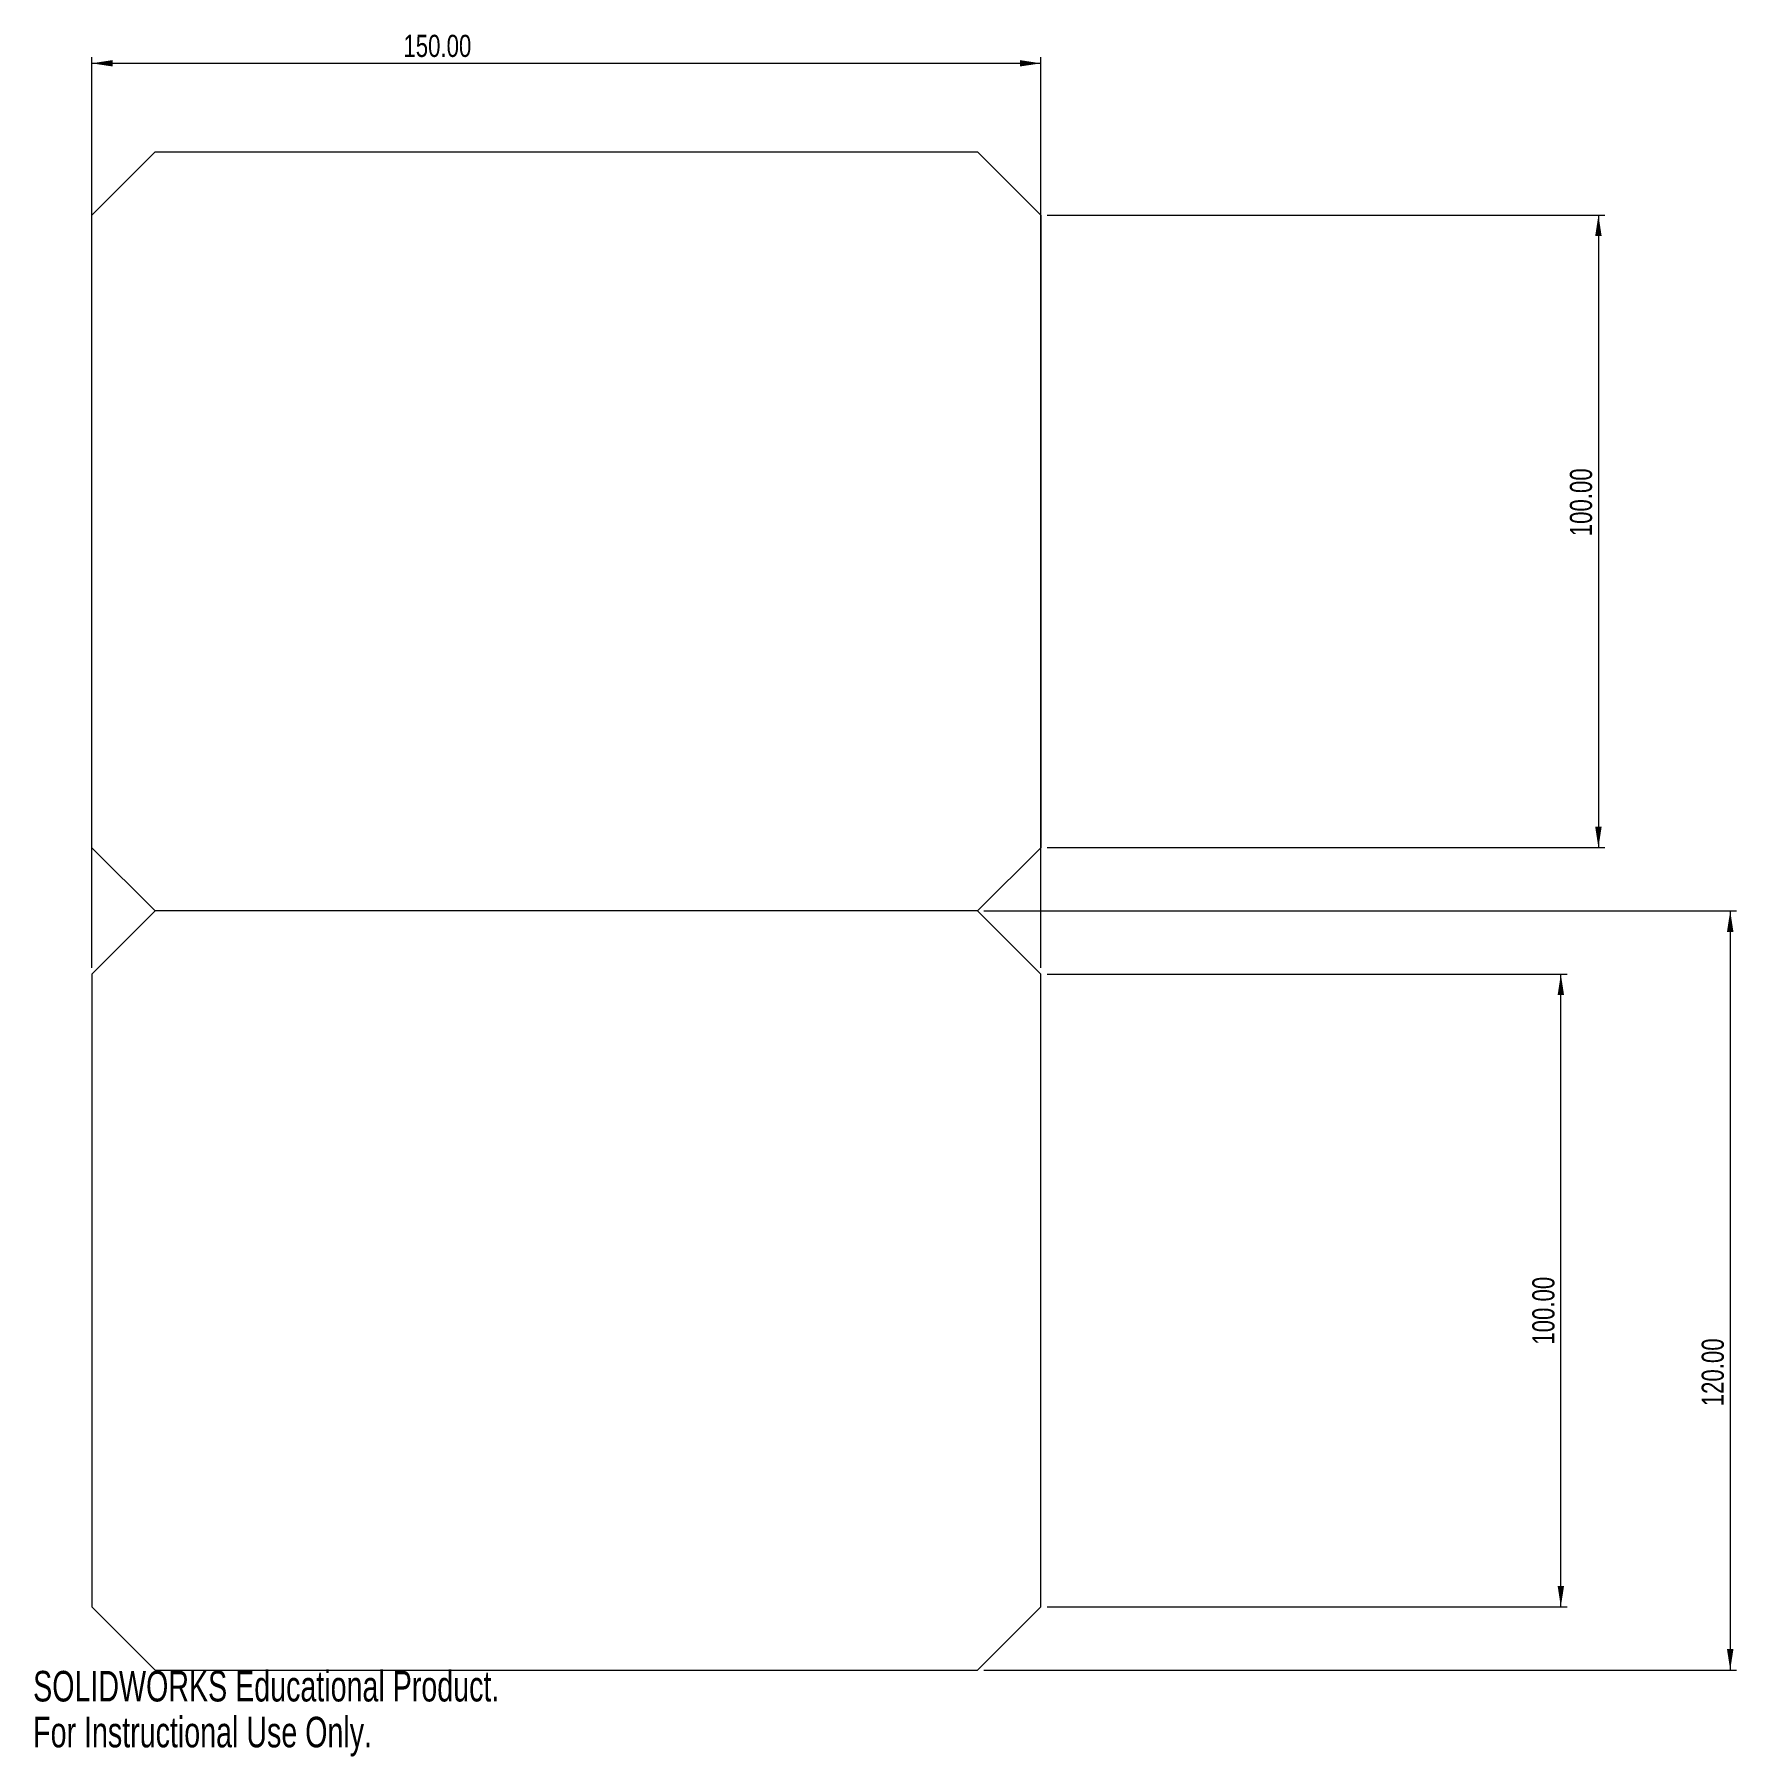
# Model space of a CAD drawing. Header units: millimetres. Extents: x 0 to 269, y 0 to 272.
import ezdxf

# ---------------------------------------------------------------- set-up
doc = ezdxf.new("R2010")
doc.units = ezdxf.units.MM
doc.styles.add('SLDTEXTSTYLE0', font='TXT', dxfattribs={"width": 0.75})
doc.styles.add('SLDTEXTSTYLE1', font='TXT', dxfattribs={"width": 0.7})
doc.dimstyles.new('SLDDIMSTYLE0', dxfattribs={"dimtxt": 3.5, "dimasz": 3.302, "dimexe": 0, "dimexo": 0.0625, "dimgap": 0.875, "dimtad": 1, "dimrnd": 1e-09, "dimzin": 4, "dimdsep": 46, "dimtxsty": 'SLDTEXTSTYLE0', "dimsah": 1, "dimcen": 0.09, "dimadec": 0, "dimazin": 1, "dimtfac": 1, "dimtofl": 0, "dimtmove": 0, "dimatfit": 3, "dimfxl": 1, "dimfrac": 2, "dimtolj": 1, "dimtzin": 12, "dimarcsym": 0})

# ---------------------------------------------------------------- blocks, each defined once
blk = doc.blocks.new('_D')
at = {"color": 7, "linetype": 'Continuous', "lineweight": 0}
for p, q in [((9.26, 124.62), (9.26, 268.61)), ((9.26, 267.61), (159.26, 267.61)), ((159.26, 124.62), (159.26, 268.61))]:
    blk.add_line(p, q, dxfattribs=at)
at = {"color": 7, "linetype": 'Continuous', "lineweight": 18}
for points in [[(9.26, 267.61), (12.57, 267.11), (12.57, 268.12)], [(159.26, 267.61), (155.96, 268.12), (155.96, 267.11)]]:
    blk.add_solid(points, dxfattribs=at)
at = {"color": 7, "linetype": 'Continuous', "lineweight": 18, "insert": (58.52, 272.12), "char_height": 3.5, "attachment_point": 1, "style": 'SLDTEXTSTYLE0'}
blk.add_mtext('150.00', dxfattribs=at)
blk = doc.blocks.new('_D_1')
at = {"color": 7, "linetype": 'Continuous', "lineweight": 0}
for p, q in [((150.26, 133.62), (269.23, 133.62)), ((268.23, 133.62), (268.23, 13.62)), ((150.26, 13.62), (269.23, 13.62))]:
    blk.add_line(p, q, dxfattribs=at)
at = {"color": 7, "linetype": 'Continuous', "lineweight": 18}
for points in [[(268.23, 133.62), (267.72, 130.31), (268.74, 130.31)], [(268.23, 13.62), (268.74, 16.92), (267.72, 16.92)]]:
    blk.add_solid(points, dxfattribs=at)
at = {"color": 7, "linetype": 'Continuous', "lineweight": 18, "insert": (263.72, 55.31), "char_height": 3.5, "attachment_point": 1, "rotation": 90, "style": 'SLDTEXTSTYLE0'}
blk.add_mtext('120.00', dxfattribs=at)
blk = doc.blocks.new('_D_2')
at = {"color": 7, "linetype": 'Continuous', "lineweight": 0}
for p, q in [((160.26, 123.62), (242.46, 123.62)), ((241.46, 23.62), (241.46, 123.62)), ((160.26, 23.62), (242.46, 23.62))]:
    blk.add_line(p, q, dxfattribs=at)
at = {"color": 7, "linetype": 'Continuous', "lineweight": 18}
for points in [[(241.46, 123.62), (240.95, 120.31), (241.97, 120.31)], [(241.46, 23.62), (241.97, 26.92), (240.95, 26.92)]]:
    blk.add_solid(points, dxfattribs=at)
at = {"color": 7, "linetype": 'Continuous', "lineweight": 18, "insert": (236.95, 65.05), "char_height": 3.5, "attachment_point": 1, "rotation": 90, "style": 'SLDTEXTSTYLE0'}
blk.add_mtext('100.00', dxfattribs=at)
blk = doc.blocks.new('_D_3')
at = {"color": 7, "linetype": 'Continuous', "lineweight": 0}
for p, q in [((160.26, 243.62), (248.4, 243.62)), ((247.4, 243.62), (247.4, 143.62)), ((160.26, 143.62), (248.4, 143.62))]:
    blk.add_line(p, q, dxfattribs=at)
at = {"color": 7, "linetype": 'Continuous', "lineweight": 18}
for points in [[(247.4, 243.62), (246.89, 240.31), (247.91, 240.31)], [(247.4, 143.62), (247.91, 146.92), (246.89, 146.92)]]:
    blk.add_solid(points, dxfattribs=at)
at = {"color": 7, "linetype": 'Continuous', "lineweight": 18, "insert": (242.89, 192.85), "char_height": 3.5, "attachment_point": 1, "rotation": 90, "style": 'SLDTEXTSTYLE0'}
blk.add_mtext('100.00', dxfattribs=at)

msp = doc.modelspace()

# ---------------------------------------------------------------- linework, layer by layer
at = {"color": 7, "linetype": 'Continuous', "lineweight": 18}
for p, q in [((9.264, 243.616), (19.264, 253.616)), ((19.264, 253.616), (149.264, 253.616)), ((149.264, 253.616), (159.264, 243.616)), ((9.264, 143.616), (9.264, 243.616)), ((159.264, 243.616), (159.264, 143.616)), ((19.264, 133.616), (9.264, 143.616)), ((159.264, 143.616), (149.264, 133.616)), ((19.264, 133.616), (9.264, 123.616)), ((149.264, 133.616), (19.264, 133.616)), ((159.264, 123.616), (149.264, 133.616)), ((9.264, 123.616), (9.264, 23.616)), ((159.264, 23.616), (159.264, 123.616)), ((9.264, 23.616), (19.264, 13.616)), ((149.264, 13.616), (159.264, 23.616)), ((19.264, 13.616), (149.264, 13.616))]:
    msp.add_line(p, q, dxfattribs=at)

# ---------------------------------------------------------------- texts
at = {"color": 7, "linetype": 'Continuous', "char_height": 4.83362, "attachment_point": 1, "style": 'SLDTEXTSTYLE1'}
for s, insert in [('SOLIDWORKS Educational Product.', (0, 13.481)), ('For Instructional Use Only.', (0, 6.231))]:
    msp.add_mtext(s, dxfattribs=dict(at, insert=insert))

# ---------------------------------------------------------------- dimensions: what is measured, and where the dimension line sits
at = {"color": 7, "linetype": 'Continuous', "lineweight": 18}
dim = msp.add_linear_dim(base=(159.264, 267.613), p1=(9.264, 123.616), p2=(159.264, 123.616), dimstyle='SLDDIMSTYLE0', dxfattribs=at)
dim.commit()
dim.dimension.update_dxf_attribs({"geometry": '_D', "text_midpoint": (65.633, 267.613), "dimtype": 160})
for base, p1, p2, picture, middle in [((247.399, 143.616), (159.264, 243.616), (159.264, 143.616), '_D_3', (247.399, 199.96)), ((268.233, 13.616), (149.264, 133.616), (149.264, 13.616), '_D_1', (268.233, 62.424)), ((241.463, 123.616), (159.264, 23.616), (159.264, 123.616), '_D_2', (241.463, 72.163))]:
    dim = msp.add_linear_dim(base=base, p1=p1, p2=p2, angle=90, dimstyle='SLDDIMSTYLE0', dxfattribs=at)
    dim.commit()
    dim.dimension.update_dxf_attribs({"geometry": picture, "text_midpoint": middle, "dimtype": 160})

doc.saveas('drawing.dxf')
